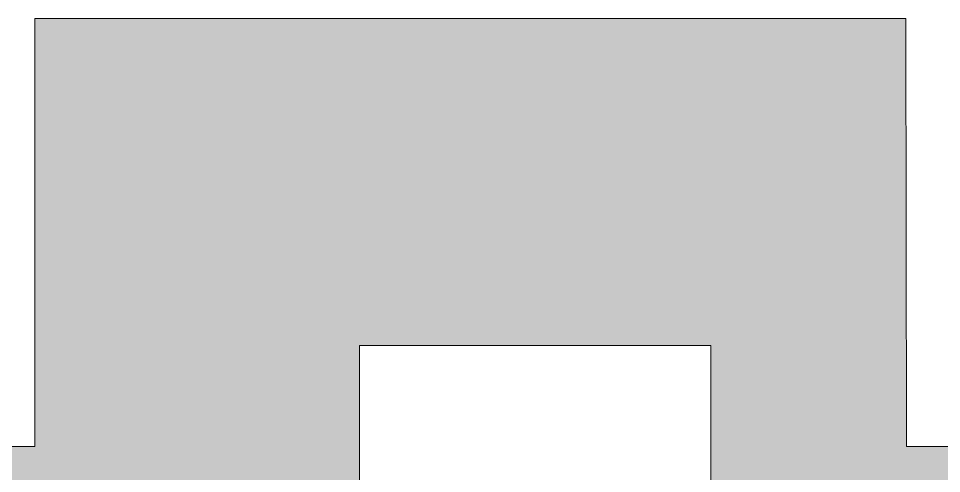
# Model space of a CAD drawing. Header units: metres. Extents: x -208 to 1512, y -277 to 123.
# Drawn here: x 6.46 to 12.66, y -4.72 to -1.67 of the extents above; entities that cross this region are included whole.
import ezdxf

# ---------------------------------------------------------------- set-up
doc = ezdxf.new("R2010")
doc.units = ezdxf.units.M
doc.header["$MEASUREMENT"] = 0
doc.layers.add('220 Bodenaufbau - Außen_ Gefälle', color=7, linetype='Continuous')

# ---------------------------------------------------------------- blocks, each defined once
blk = doc.blocks.new('Decke_13_4', base_point=(6.565, -4.5433))
at = {"layer": '220 Bodenaufbau - Außen_ Gefälle', "linetype": 'Continuous', "lineweight": 0, "true_color": 0x323232}
h = blk.add_hatch(color=250, dxfattribs=at)
h.paths.add_polyline_path([(6.565, -4.5433), (0.1867, -4.5433), (0.2083, -10.4546), (6.43, -10.4546), (6.43, -14.87), (12.38, -14.87), (12.38, -10.4546), (18.8202, -10.4546), (18.8399, -4.5433), (12.4199, -4.5433), (12.415, -1.67), (6.565, -1.67)])
h.paths.add_polyline_path([(6.495, -7.395), (8.015, -7.395), (8.015, -7.605), (8.745, -7.605), (8.745, -6.215), (7.975, -6.215), (7.975, -5.885), (8.745, -5.885), (8.745, -3.865), (11.105, -3.865), (11.105, -6.245), (11.105, -7.605), (11.5565, -7.605), (11.5565, -8.955), (6.495, -8.955)], flags=0)
at = {"layer": '220 Bodenaufbau - Außen_ Gefälle', "color": 7, "linetype": 'Continuous', "lineweight": 13, "flags": 128}
for points in [[(6.565, -4.5433), (0.1867, -4.5433), (0.2083, -10.4546), (6.43, -10.4546), (6.43, -14.87), (12.38, -14.87), (12.38, -10.4546), (18.8202, -10.4546), (18.8399, -4.5433), (12.4199, -4.5433), (12.415, -1.67), (6.565, -1.67)], [(6.495, -7.395), (6.495, -8.955), (11.5565, -8.955), (11.5565, -7.605), (11.105, -7.605), (11.105, -6.245), (11.105, -3.865), (8.745, -3.865), (8.745, -5.885), (7.975, -5.885), (7.975, -6.215), (8.745, -6.215), (8.745, -7.605), (8.015, -7.605), (8.015, -7.395)]]:
    blk.add_lwpolyline(points, close=True, dxfattribs=at)

msp = doc.modelspace()

# ---------------------------------------------------------------- block references
at = {"layer": '220 Bodenaufbau - Außen_ Gefälle', "color": 7, "linetype": 'Continuous', "lineweight": 13}
msp.add_blockref('Decke_13_4', (6.565, -4.5433), dxfattribs=at)

doc.saveas('drawing.dxf')
